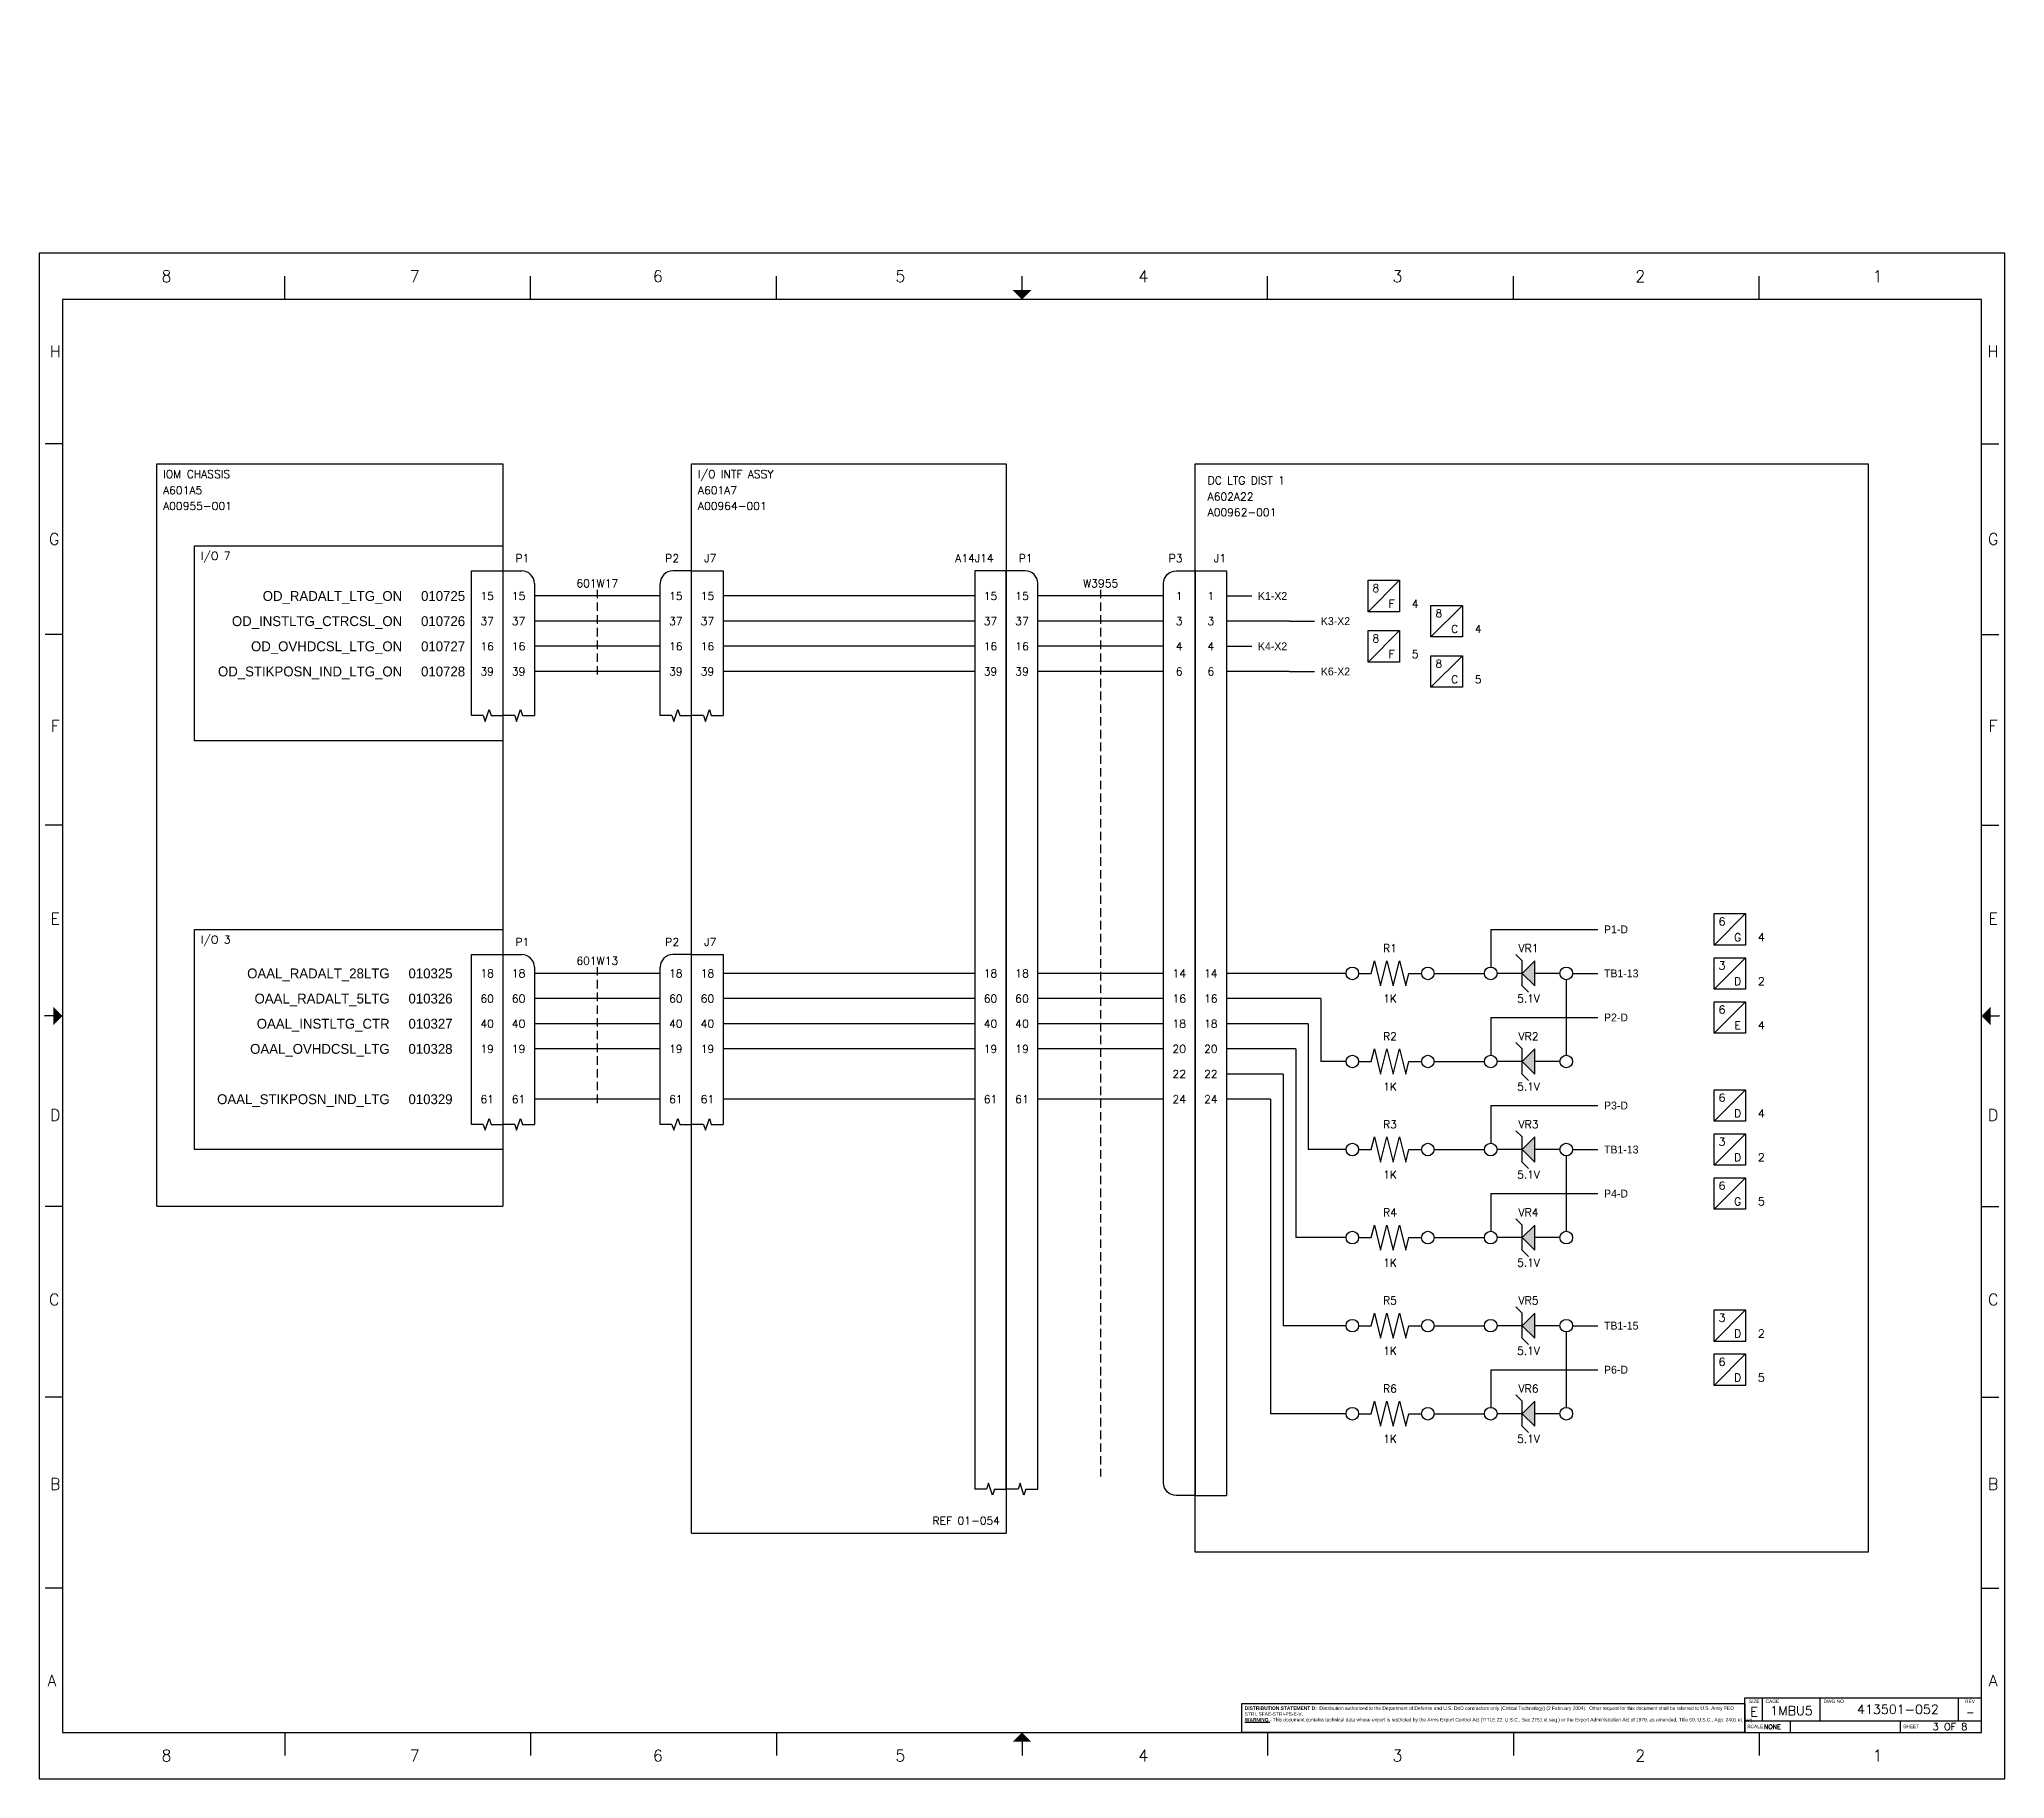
# Paper-space layout 'Sheet3' of a CAD drawing. Extents: x 0 to 42.5, y 0 to 37.6.
# The model-space entities are those that its viewports show. They can reach past a viewport. Long polylines and large blocks are cut down to what shows.
import ezdxf
from ezdxf.enums import TextEntityAlignment as Align

# ---------------------------------------------------------------- set-up
doc = ezdxf.new("R2010")
doc.units = 0
doc.header["$MEASUREMENT"] = 0
doc.linetypes.add('DASHED2', pattern=[0.375, 0.25, -0.125])
doc.linetypes.add('DGN5', pattern=[0.257567, 0.085856, -0.171711])
doc.layers.get('0').update_dxf_attribs({"linetype": 'CONTINUOUS'})
doc.layers.add('DIMENSION', color=5, linetype='CONTINUOUS')
doc.layers.add('TITLE', color=6, linetype='CONTINUOUS')
doc.layers.add('ViewPort', color=2, linetype='CONTINUOUS', plot=False)
doc.layers.get('ViewPort').off()
doc.styles.add('ADESK1', font='romans')
doc.styles.add('dgn050', font='dgn050.shx')
doc.styles.add('SCHEMATIC', font='romans.shx', dxfattribs={"height": 0.125})
doc.styles.add('Title2', font='arial.ttf', dxfattribs={"height": 0.075})

# ---------------------------------------------------------------- blocks, each defined once
blk = doc.blocks.new('TITLE_SHEET_2')
at = {"style": 'SCHEMATIC'}
for tag, height, p in [('DRAWING_NO', 0.2, (-1.808, 0.5)), ('REV', 0.156, (-0.245, 0.438)), ('SHEET', 0.156, (-0.683, 0.125))]:
    blk.add_attdef(tag, text='', height=height, dxfattribs=at).set_placement(p, align=Align.MIDDLE_CENTER)
at = {"color": 7, "style": 'ADESK1'}
blk.add_attdef('SCALE', (-4.707, 0.073), '', height=0.1, dxfattribs=at)
blk = doc.blocks.new('_SOFASTe_ANSI_E_SHT2')
at = {"layer": 'TITLE'}
for p, q in [((42.5, 33), (0, 33)), ((0, 33), (0, 0)), ((42.5, 0), (42.5, 33)), ((5.312, 32), (5.312, 32.5)), ((10.625, 32), (10.625, 32.5)), ((15.938, 32), (15.938, 32.5)), ((21.25, 32), (21.25, 32.5)), ((26.562, 32), (26.562, 32.5)), ((31.875, 32), (31.875, 32.5)), ((37.188, 32), (37.188, 32.5)), ((42.5, 32), (42.5, 32.5)), ((42, 32), (0.5, 32)), ((0.5, 32), (0.5, 1)), ((42, 1), (42, 32)), ((0.5, 28.875), (0.125, 28.875)), ((42, 28.875), (42.375, 28.875)), ((0.5, 24.75), (0.125, 24.75)), ((42, 24.75), (42.375, 24.75)), ((0.5, 20.625), (0.125, 20.625)), ((42, 20.625), (42.375, 20.625)), ((0.5, 16.5), (0.125, 16.5)), ((42, 16.5), (42.375, 16.5)), ((0.5, 12.375), (0.125, 12.375)), ((42, 12.375), (42.375, 12.375)), ((0.5, 8.25), (0.125, 8.25)), ((42, 8.25), (42.375, 8.25)), ((0.5, 4.125), (0.125, 4.125)), ((42, 4.125), (42.375, 4.125)), ((36.881, 1.001), (36.881, 1.75)), ((36.882, 1.752), (42, 1.75)), ((37.26, 1.25), (37.26, 1.75)), ((38.51, 1.25), (38.51, 1.75)), ((41.5, 1.25), (41.5, 1.75)), ((0.5, 1), (42, 1)), ((5.312, 1), (5.312, 0.5)), ((10.625, 1), (10.625, 0.5)), ((15.938, 1), (15.938, 0.5)), ((21.25, 1), (21.25, 0.5)), ((26.562, 1), (26.562, 0.5)), ((31.875, 1), (31.875, 0.5)), ((36.88, 1.25), (42, 1.25)), ((37.188, 1), (37.188, 0.5)), ((37.87, 1), (37.87, 1.25)), ((40.25, 1), (40.25, 1.25)), ((42.5, 0.5), (42.5, 1)), ((0, 0), (42.5, 0))]:
    blk.add_line(p, q, dxfattribs=at)
at = {"layer": 'TITLE', "const_width": 0.02}
for points in [[(21.25, 32.4), (21.25, 32.2)], [(0.1, 16.5), (0.3, 16.5)], [(42.4, 16.5), (42.2, 16.5)], [(21.25, 0.6), (21.25, 0.8)], [(21.25, 0.6), (21.25, 0.8)]]:
    blk.add_lwpolyline(points, dxfattribs=at)
at = {"layer": 'TITLE'}
blk.add_lwpolyline([(26.006, 1.626), (36.881, 1.626), (36.881, 1.001), (26.006, 1.001)], close=True, dxfattribs=at)
for points in [[(21.05, 32.2), (21.45, 32.2), (21.25, 32)], [(0.3, 16.3), (0.3, 16.7), (0.5, 16.5)], [(42.2, 16.3), (42.2, 16.7), (42, 16.5)], [(21.05, 0.8), (21.45, 0.8), (21.25, 1)]]:
    blk.add_solid(points, dxfattribs=at)
at = {"layer": 'TITLE', "style": 'ADESK1'}
for s, p in [('8', (2.75, 32.5)), ('7', (8.119, 32.5)), ('6', (13.375, 32.5)), ('5', (18.619, 32.5)), ('4', (23.875, 32.5)), ('3', (29.369, 32.5)), ('2', (34.619, 32.5)), ('1', (39.75, 32.5)), ('H', (0.345, 30.875)), ('H', (42.25, 30.875)), ('G', (0.321, 26.814)), ('G', (42.25, 26.814)), ('F', (0.345, 22.771)), ('F', (42.25, 22.771)), ('E', (0.345, 18.601)), ('E', (42.25, 18.601)), ('D', (0.345, 14.356)), ('D', (42.25, 14.356)), ('C', (0.321, 10.366)), ('C', (42.25, 10.366)), ('B', (0.345, 6.375)), ('B', (42.25, 6.375)), ('A', (0.274, 2.125)), ('A', (42.25, 2.125)), ('8', (2.75, 0.5)), ('7', (8.119, 0.5)), ('6', (13.375, 0.5)), ('5', (18.619, 0.5)), ('4', (23.875, 0.5)), ('3', (29.369, 0.5)), ('2', (34.619, 0.5)), ('1', (39.75, 0.5))]:
    blk.add_text(s, height=0.25, dxfattribs=at).set_placement(p, align=Align.MIDDLE_CENTER)
at = {"layer": 'TITLE', "style": 'Title2'}
for s, p in [('SIZE', (36.968, 1.636)), ('CAGE', (37.329, 1.636)), ('DWG NO.', (38.581, 1.636)), ('REV', (41.641, 1.636)), ('SCALE', (36.932, 1.093)), ('SHEET', (40.303, 1.093))]:
    blk.add_text(s, height=0.075, dxfattribs=at).set_placement(p)
at = {"layer": 'TITLE', "insert": (26.068, 1.563), "char_height": 0.075, "attachment_point": 1, "style": 'Title2'}
blk.add_mtext_dynamic_manual_height_columns('{\\fArial|b1|i0|c0|p34;DISTRIBUTION STATEMENT D: } Distribution authorized to the Department of Defense and U.S. DoD contractors only (Critical Technology) (2 February 2004).  Other request for this document shall be referred to U.S. Army PEO STRI, SFAE-STRI-PS-E-V.{\\fArial|b1|i0|c0|p34;\\P\\LWARNING} - This document contains technical data whose export is restricted by the Arms Export Control Act (TITLE 22, U.S.C., Sec 2751 et seq.) or the Export Administration Act of 1979, as amended, Title 50, U.S.C., App. 2401 et. seq.  ', width=10.75, gutter_width=0.375, heights=[0], dxfattribs=at)
at = {"layer": 'TITLE', "char_height": 0.2, "attachment_point": 1, "style": 'ADESK1'}
for s, insert, width in [('E', (37, 1.546), 0.1749), ('1MBU5', (37.431, 1.572), 0.5988)]:
    blk.add_mtext(s, dxfattribs=dict(at, insert=insert, width=width))
blk = doc.blocks.new('A$C54324138')
at = {"linetype": 'ByBlock'}
for p, q in [((-0.8125, 0), (-1, 0)), ((-0.8125, 0), (-0.78125, -0.09375)), ((-0.78125, -0.09375), (-0.71875, 0.09375)), ((-0.71875, 0.09375), (-0.6875, 0)), ((-0.6875, 0), (-0.5, 0)), ((-0.3125, 0), (-0.5, 0)), ((-0.3125, 0), (-0.28125, -0.09375)), ((-0.28125, -0.09375), (-0.21875, 0.09375)), ((-0.21875, 0.09375), (-0.1875, 0)), ((-0.1875, 0), (0, 0))]:
    blk.add_line(p, q, dxfattribs=at)
blk = doc.blocks.new('DEST_TO')
for p, q in [((0, 0), (0.4, 0)), ((2.25, -0.25), (2.75, 0.25))]:
    blk.add_line(p, q)
blk.add_lwpolyline([(2.25, 0.25), (2.75, 0.25), (2.75, -0.25), (2.25, -0.25)], close=True)
blk.add_attdef('CONTACT_REFDES', text='', height=0.125).set_placement((0.5, 0), align=Align.MIDDLE_LEFT)
at = {"style": 'SCHEMATIC'}
for p in [(2.375, 0.125), (2.625, -0.125)]:
    blk.add_attdef('X', text='', height=0.125, dxfattribs=at).set_placement(p, align=Align.MIDDLE)
for tag, p in [('DWG_TITLE', (3.3, 0)), ('DWG_#', (3.3, -0.2))]:
    blk.add_attdef(tag, p, '', height=0.125)
blk.add_attdef('X', text='', height=0.125, dxfattribs=at).set_placement((3, -0.125), align=Align.MIDDLE_CENTER)
blk = doc.blocks.new('A$C443226F3')
for p, q in [((0.2, 0), (0.4, 0)), ((0.4, 0), (0.45, 0.2)), ((0.45, 0.2), (0.55, -0.2)), ((0.55, -0.2), (0.65, 0.2)), ((0.65, 0.2), (0.75, -0.2)), ((0.75, -0.2), (0.85, 0.2)), ((0.85, 0.2), (0.95, -0.2)), ((0.95, -0.2), (1, 0)), ((1, 0), (1.2, 0))]:
    blk.add_line(p, q)
for centre in [(0.1, 0), (1.3, 0)]:
    blk.add_circle(centre, 0.1)
blk = doc.blocks.new('A$C35E0747A')
blk.add_hatch(color=256).paths.add_polyline_path([(0.2, 0.6), (0, 0.8), (-0.2, 0.6)])
for p, q in [((0, 0.8), (0, 1.2)), ((-0.2, 0.8), (-0.3, 0.7)), ((-0.2, 0.8), (0.2, 0.8)), ((0.2, 0.8), (0.3, 0.9)), ((0, 0.2), (0, 0.6))]:
    blk.add_line(p, q)
blk.add_lwpolyline([(0.2, 0.6), (0, 0.8), (-0.2, 0.6)], close=True)
for centre in [(0, 1.3), (0, 0.1)]:
    blk.add_circle(centre, 0.1)

msp = doc.modelspace()

# ---------------------------------------------------------------- linework, layer by layer
for p, q in [((32, 18.1), (37.5, 18.1)), ((32, 6.3), (32, 18.1)), ((37.5, 18.1), (37.5, 6.3)), ((40.5, 18.1), (45.5, 18.1)), ((40.5, 1.1), (40.5, 18.1)), ((45.5, 18.1), (45.5, 1.1)), ((37, 16.4), (37.5, 16.4)), ((37, 14.1), (37, 16.4)), ((37.5, 16.4), (37.8, 16.4)), ((40.5, 16.4), (40.2, 16.4)), ((45.8, 16.4), (45.5, 16.4)), ((45.5, 16.4), (45.5, 1.8)), ((38, 16.2), (38, 14.1)), ((40, 16), (38, 16)), ((40, 14.1), (40, 16.2)), ((45, 16), (41, 16)), ((46, 1.8), (46, 16.2)), ((48, 16), (46, 16)), ((40, 15.6), (38, 15.6)), ((45, 15.6), (41, 15.6)), ((48, 15.6), (46, 15.6)), ((50, 15.6), (49, 15.6)), ((40, 15.2), (38, 15.2)), ((45, 15.2), (41, 15.2)), ((48, 15.2), (46, 15.2)), ((40, 14.8), (38, 14.8)), ((45, 14.8), (41, 14.8)), ((48, 14.8), (46, 14.8)), ((50, 14.8), (49, 14.8)), ((53.2, 10.7), (53.2, 10.1)), ((53.2, 10.7), (54.5, 10.7)), ((37, 10.3), (37.5, 10.3)), ((37, 7.6), (37, 10.3)), ((37.5, 10.3), (37.8, 10.3)), ((38, 10.1), (38, 7.6)), ((40, 10), (38, 10)), ((40, 7.6), (40, 10.1)), ((40.5, 10.3), (40.2, 10.3)), ((45, 10), (41, 10)), ((48, 10), (46, 10)), ((50.9, 10), (49, 10)), ((50.2, 10), (49, 10)), ((52.3, 10), (53.1, 10)), ((54.4, 9.9), (54.4, 8.7)), ((40, 9.6), (38, 9.6)), ((45, 9.6), (41, 9.6)), ((48, 9.6), (46, 9.6)), ((50.5, 9.6), (49, 9.6)), ((50.5, 9.6), (50.5, 8.6)), ((40, 9.2), (38, 9.2)), ((45, 9.2), (41, 9.2)), ((48, 9.2), (46, 9.2)), ((50.3, 9.2), (49, 9.2)), ((50.3, 9.2), (50.3, 7.2)), ((53.2, 9.3), (53.2, 8.7)), ((53.2, 9.3), (54.5, 9.3)), ((40, 8.8), (38, 8.8)), ((45, 8.8), (41, 8.8)), ((48, 8.8), (46, 8.8)), ((50.1, 8.8), (49, 8.8)), ((50.1, 8.8), (50.1, 5.8)), ((50.9, 8.6), (50.5, 8.6)), ((52.3, 8.6), (53.1, 8.6)), ((49.9, 8.4), (49, 8.4)), ((49.9, 8.4), (49.9, 4.4)), ((40, 8), (38, 8)), ((45, 8), (41, 8)), ((48, 8), (46, 8)), ((49.7, 8), (49, 8)), ((49.7, 8), (49.7, 3)), ((53.2, 7.9), (53.2, 7.3)), ((53.2, 7.9), (54.5, 7.9)), ((50.9, 7.2), (50.3, 7.2)), ((52.3, 7.2), (53.1, 7.2)), ((54.4, 7.1), (54.4, 5.9)), ((32, 6.3), (34.5, 6.3)), ((32, 6.3), (37.5, 6.3)), ((53.2, 6.5), (53.2, 5.9)), ((53.2, 6.5), (54.5, 6.5)), ((50.9, 5.8), (50.1, 5.8)), ((52.3, 5.8), (53.1, 5.8)), ((50.9, 4.4), (49.9, 4.4)), ((52.3, 4.4), (53.1, 4.4)), ((54.4, 4.3), (54.4, 3.1)), ((53.2, 3.7), (53.2, 3.1)), ((53.2, 3.7), (54.5, 3.7)), ((50.9, 3), (49.7, 3)), ((52.3, 3), (53.1, 3)), ((48.5, 1.7), (49, 1.7)), ((40.5, 1.1), (42.4, 1.1)), ((40.5, 1.1), (45.5, 1.1))]:
    msp.add_line(p, q)
at = {"linetype": 'DASHED2'}
for p, q in [((39, 16.1), (39, 14.7)), ((47, 16.1), (47, 2)), ((39, 10.1), (39, 7.9))]:
    msp.add_line(p, q, dxfattribs=at)
at = {"linetype": 'ByBlock'}
for p, q in [((40.187, 14.1), (40, 14.1)), ((40.187, 14.1), (40.219, 14.006)), ((40.219, 14.006), (40.281, 14.194)), ((40.281, 14.194), (40.312, 14.1)), ((40.312, 14.1), (40.5, 14.1)), ((40.687, 14.1), (40.5, 14.1)), ((40.687, 14.1), (40.719, 14.006)), ((40.719, 14.006), (40.781, 14.194)), ((40.781, 14.194), (40.812, 14.1)), ((40.812, 14.1), (41, 14.1)), ((40.187, 7.6), (40, 7.6)), ((40.187, 7.6), (40.219, 7.506)), ((40.219, 7.506), (40.281, 7.694)), ((40.281, 7.694), (40.312, 7.6)), ((40.312, 7.6), (40.5, 7.6)), ((40.687, 7.6), (40.5, 7.6)), ((40.687, 7.6), (40.719, 7.506)), ((40.719, 7.506), (40.781, 7.694)), ((40.781, 7.694), (40.812, 7.6)), ((40.812, 7.6), (41, 7.6)), ((45.219, 1.894), (45.188, 1.8)), ((45.281, 1.706), (45.219, 1.894)), ((45.719, 1.894), (45.688, 1.8)), ((45.781, 1.706), (45.719, 1.894)), ((45.188, 1.8), (45, 1.8)), ((45.313, 1.8), (45.281, 1.706)), ((45.313, 1.8), (45.5, 1.8)), ((45.688, 1.8), (45.5, 1.8)), ((45.813, 1.8), (45.781, 1.706)), ((45.813, 1.8), (46, 1.8))]:
    msp.add_line(p, q, dxfattribs=at)
for points in [[(53.4, 0.8), (48.5, 0.8), (48.5, 18.1), (59.2, 18.1), (59.2, 0.8), (53.4, 0.8)], [(34.5, 13.7), (32.6, 13.7), (32.6, 16.8), (37.5, 16.8), (37.5, 13.7), (34.5, 13.7)], [(40.5, 14.1), (40.5, 16.4), (41, 16.4), (41, 14.1)], [(45.5, 1.8), (45.5, 16.4), (45, 16.4), (45, 1.8)], [(48.5, 1.7), (48.5, 16.4), (49, 16.4), (49, 1.7)], [(34.5, 7.2), (32.6, 7.2), (32.6, 10.7), (37.5, 10.7), (37.5, 7.2), (34.5, 7.2)], [(40.5, 7.6), (40.5, 10.3), (41, 10.3), (41, 7.6)]]:
    msp.add_lwpolyline(points)
msp.add_lwpolyline([(48.2, 16.4), (48.5, 16.4), (48.5, 1.7), (48.2, 1.7, -0.414214), (48, 1.9), (48, 16.2, -0.414214)], format="xyb", close=True)
for centre, start, end in [((37.8, 16.2), 0, 90), ((40.2, 16.2), 90, 180), ((40.2, 16.2), 90, 180), ((45.8, 16.2), 0, 90), ((37.8, 10.1), 0, 90), ((40.2, 10.1), 90, 180), ((40.2, 10.1), 90, 180)]:
    msp.add_arc(centre, 0.2, start, end)

# ---------------------------------------------------------------- block references
ref = msp.add_blockref('DEST_TO', (49, 16))
ref.add_attrib('X', 'F', dxfattribs={"height": 0.125, "style": 'SCHEMATIC'}).set_placement((51.625, 15.875), align=Align.MIDDLE)
ref.add_attrib('X', '8', dxfattribs={"height": 0.125, "style": 'SCHEMATIC'}).set_placement((51.375, 16.125), align=Align.MIDDLE)
ref.add_attrib('X', '4', dxfattribs={"height": 0.125, "style": 'SCHEMATIC'}).set_placement((52, 15.875), align=Align.MIDDLE_CENTER)
ref.add_attrib('CONTACT_REFDES', 'K1-X2', dxfattribs={"height": 0.125}).set_placement((49.5, 16), align=Align.MIDDLE_LEFT)
ref = msp.add_blockref('DEST_TO', (50, 15.6))
ref.add_attrib('X', 'C', dxfattribs={"height": 0.125, "style": 'SCHEMATIC'}).set_placement((52.625, 15.475), align=Align.MIDDLE)
ref.add_attrib('X', '8', dxfattribs={"height": 0.125, "style": 'SCHEMATIC'}).set_placement((52.375, 15.725), align=Align.MIDDLE)
ref.add_attrib('X', '4', dxfattribs={"height": 0.125, "style": 'SCHEMATIC'}).set_placement((53, 15.475), align=Align.MIDDLE_CENTER)
ref.add_attrib('CONTACT_REFDES', 'K3-X2', dxfattribs={"height": 0.125}).set_placement((50.5, 15.6), align=Align.MIDDLE_LEFT)
ref = msp.add_blockref('DEST_TO', (49, 15.2))
ref.add_attrib('X', 'F', dxfattribs={"height": 0.125, "style": 'SCHEMATIC'}).set_placement((51.625, 15.075), align=Align.MIDDLE)
ref.add_attrib('X', '8', dxfattribs={"height": 0.125, "style": 'SCHEMATIC'}).set_placement((51.375, 15.325), align=Align.MIDDLE)
ref.add_attrib('X', '5', dxfattribs={"height": 0.125, "style": 'SCHEMATIC'}).set_placement((52, 15.075), align=Align.MIDDLE_CENTER)
ref.add_attrib('CONTACT_REFDES', 'K4-X2', dxfattribs={"height": 0.125}).set_placement((49.5, 15.2), align=Align.MIDDLE_LEFT)
ref = msp.add_blockref('DEST_TO', (50, 14.8))
ref.add_attrib('X', 'C', dxfattribs={"height": 0.125, "style": 'SCHEMATIC'}).set_placement((52.625, 14.675), align=Align.MIDDLE)
ref.add_attrib('X', '8', dxfattribs={"height": 0.125, "style": 'SCHEMATIC'}).set_placement((52.375, 14.925), align=Align.MIDDLE)
ref.add_attrib('X', '5', dxfattribs={"height": 0.125, "style": 'SCHEMATIC'}).set_placement((53, 14.675), align=Align.MIDDLE_CENTER)
ref.add_attrib('CONTACT_REFDES', 'K6-X2', dxfattribs={"height": 0.125}).set_placement((50.5, 14.8), align=Align.MIDDLE_LEFT)
for name, p in [('A$C54324138', (38, 14.1)), ('A$C443226F3', (50.9, 10)), ('A$C443226F3', (50.9, 8.6)), ('A$C54324138', (38, 7.6)), ('A$C443226F3', (50.9, 7.2)), ('A$C443226F3', (50.9, 5.8)), ('A$C443226F3', (50.9, 4.4)), ('A$C443226F3', (50.9, 3))]:
    msp.add_blockref(name, p)
ref = msp.add_blockref('DEST_TO', (54.5, 10.7))
ref.add_attrib('X', 'G', dxfattribs={"height": 0.125, "style": 'SCHEMATIC'}).set_placement((57.125, 10.575), align=Align.MIDDLE)
ref.add_attrib('X', '6', dxfattribs={"height": 0.125, "style": 'SCHEMATIC'}).set_placement((56.875, 10.825), align=Align.MIDDLE)
ref.add_attrib('X', '4', dxfattribs={"height": 0.125, "style": 'SCHEMATIC'}).set_placement((57.5, 10.575), align=Align.MIDDLE_CENTER)
ref.add_attrib('CONTACT_REFDES', 'P1-D', dxfattribs={"height": 0.125}).set_placement((55, 10.7), align=Align.MIDDLE_LEFT)
at = {"rotation": 90}
for p in [(54.5, 10), (54.5, 8.6), (54.5, 7.2), (54.5, 5.8), (54.5, 4.4), (54.5, 3)]:
    msp.add_blockref('A$C35E0747A', p, dxfattribs=at)
ref = msp.add_blockref('DEST_TO', (54.5, 10))
ref.add_attrib('X', 'D', dxfattribs={"height": 0.125, "style": 'SCHEMATIC'}).set_placement((57.125, 9.875), align=Align.MIDDLE)
ref.add_attrib('X', '3', dxfattribs={"height": 0.125, "style": 'SCHEMATIC'}).set_placement((56.875, 10.125), align=Align.MIDDLE)
ref.add_attrib('X', '2', dxfattribs={"height": 0.125, "style": 'SCHEMATIC'}).set_placement((57.5, 9.875), align=Align.MIDDLE_CENTER)
ref.add_attrib('CONTACT_REFDES', 'TB1-13', dxfattribs={"height": 0.125}).set_placement((55, 10), align=Align.MIDDLE_LEFT)
ref = msp.add_blockref('DEST_TO', (54.5, 9.3))
ref.add_attrib('X', 'E', dxfattribs={"height": 0.125, "style": 'SCHEMATIC'}).set_placement((57.125, 9.175), align=Align.MIDDLE)
ref.add_attrib('X', '6', dxfattribs={"height": 0.125, "style": 'SCHEMATIC'}).set_placement((56.875, 9.425), align=Align.MIDDLE)
ref.add_attrib('X', '4', dxfattribs={"height": 0.125, "style": 'SCHEMATIC'}).set_placement((57.5, 9.175), align=Align.MIDDLE_CENTER)
ref.add_attrib('CONTACT_REFDES', 'P2-D', dxfattribs={"height": 0.125}).set_placement((55, 9.3), align=Align.MIDDLE_LEFT)
ref = msp.add_blockref('DEST_TO', (54.5, 7.9))
ref.add_attrib('X', 'D', dxfattribs={"height": 0.125, "style": 'SCHEMATIC'}).set_placement((57.125, 7.775), align=Align.MIDDLE)
ref.add_attrib('X', '6', dxfattribs={"height": 0.125, "style": 'SCHEMATIC'}).set_placement((56.875, 8.025), align=Align.MIDDLE)
ref.add_attrib('X', '4', dxfattribs={"height": 0.125, "style": 'SCHEMATIC'}).set_placement((57.5, 7.775), align=Align.MIDDLE_CENTER)
ref.add_attrib('CONTACT_REFDES', 'P3-D', dxfattribs={"height": 0.125}).set_placement((55, 7.9), align=Align.MIDDLE_LEFT)
ref = msp.add_blockref('DEST_TO', (54.5, 7.2))
ref.add_attrib('X', 'D', dxfattribs={"height": 0.125, "style": 'SCHEMATIC'}).set_placement((57.125, 7.075), align=Align.MIDDLE)
ref.add_attrib('X', '3', dxfattribs={"height": 0.125, "style": 'SCHEMATIC'}).set_placement((56.875, 7.325), align=Align.MIDDLE)
ref.add_attrib('X', '2', dxfattribs={"height": 0.125, "style": 'SCHEMATIC'}).set_placement((57.5, 7.075), align=Align.MIDDLE_CENTER)
ref.add_attrib('CONTACT_REFDES', 'TB1-13', dxfattribs={"height": 0.125}).set_placement((55, 7.2), align=Align.MIDDLE_LEFT)
ref = msp.add_blockref('DEST_TO', (54.5, 6.5))
ref.add_attrib('X', 'G', dxfattribs={"height": 0.125, "style": 'SCHEMATIC'}).set_placement((57.125, 6.375), align=Align.MIDDLE)
ref.add_attrib('X', '6', dxfattribs={"height": 0.125, "style": 'SCHEMATIC'}).set_placement((56.875, 6.625), align=Align.MIDDLE)
ref.add_attrib('X', '5', dxfattribs={"height": 0.125, "style": 'SCHEMATIC'}).set_placement((57.5, 6.375), align=Align.MIDDLE_CENTER)
ref.add_attrib('CONTACT_REFDES', 'P4-D', dxfattribs={"height": 0.125}).set_placement((55, 6.5), align=Align.MIDDLE_LEFT)
ref = msp.add_blockref('DEST_TO', (54.5, 4.4))
ref.add_attrib('X', 'D', dxfattribs={"height": 0.125, "style": 'SCHEMATIC'}).set_placement((57.125, 4.275), align=Align.MIDDLE)
ref.add_attrib('X', '3', dxfattribs={"height": 0.125, "style": 'SCHEMATIC'}).set_placement((56.875, 4.525), align=Align.MIDDLE)
ref.add_attrib('X', '2', dxfattribs={"height": 0.125, "style": 'SCHEMATIC'}).set_placement((57.5, 4.275), align=Align.MIDDLE_CENTER)
ref.add_attrib('CONTACT_REFDES', 'TB1-15', dxfattribs={"height": 0.125}).set_placement((55, 4.4), align=Align.MIDDLE_LEFT)
ref = msp.add_blockref('DEST_TO', (54.5, 3.7))
ref.add_attrib('X', 'D', dxfattribs={"height": 0.125, "style": 'SCHEMATIC'}).set_placement((57.125, 3.575), align=Align.MIDDLE)
ref.add_attrib('X', '6', dxfattribs={"height": 0.125, "style": 'SCHEMATIC'}).set_placement((56.875, 3.825), align=Align.MIDDLE)
ref.add_attrib('X', '5', dxfattribs={"height": 0.125, "style": 'SCHEMATIC'}).set_placement((57.5, 3.575), align=Align.MIDDLE_CENTER)
ref.add_attrib('CONTACT_REFDES', 'P6-D', dxfattribs={"height": 0.125}).set_placement((55, 3.7), align=Align.MIDDLE_LEFT)

# ---------------------------------------------------------------- texts
at = {"linetype": 'DGN5', "style": 'SCHEMATIC'}
for s, p in [('IOM CHASSIS', (32.1, 18)), ('I/O INTF ASSY', (40.6, 18)), ('DC LTG DIST 1', (48.7, 17.9)), ('A601A5', (32.1, 17.743)), ('A00955-001', (32.1, 17.493)), ('A601A7', (40.6, 17.743)), ('A00964-001', (40.6, 17.493)), ('A602A22', (48.7, 17.643)), ('A00962-001', (48.7, 17.393)), ('I/O 7', (32.7, 16.7)), ('I/O 3', (32.7, 10.6))]:
    msp.add_text(s, height=0.125, dxfattribs=at).set_placement(p, align=Align.TOP_LEFT)
at = {"style": 'SCHEMATIC'}
for s, p in [('P1', (37.7, 16.6)), ('J7', (40.7, 16.6)), ('P1', (45.7, 16.6)), ('J1', (48.8, 16.6)), ('P1', (37.7, 10.5)), ('J7', (40.7, 10.5))]:
    msp.add_text(s, height=0.125, dxfattribs=at).set_placement(p, align=Align.MIDDLE_LEFT)
for s, p in [('P2', (40.3, 16.6)), ('A14J14', (45.3, 16.6)), ('P3', (48.3, 16.6)), ('P2', (40.3, 10.5)), ('REF 01-054', (45.4, 1.3))]:
    msp.add_text(s, height=0.125, dxfattribs=at).set_placement(p, align=Align.MIDDLE_RIGHT)
for s, p in [('601W17', (39, 16.2)), ('W3955', (47, 16.2)), ('15', (37.25, 16)), ('15', (37.75, 16)), ('15', (40.25, 16)), ('15', (40.75, 16)), ('15', (45.25, 16)), ('15', (45.75, 16)), ('1', (48.25, 16)), ('1', (48.75, 16)), ('37', (37.25, 15.6)), ('37', (37.75, 15.6)), ('37', (40.25, 15.6)), ('37', (40.75, 15.6)), ('37', (45.25, 15.6)), ('37', (45.75, 15.6)), ('3', (48.25, 15.6)), ('3', (48.75, 15.6)), ('16', (37.25, 15.2)), ('16', (37.75, 15.2)), ('16', (40.25, 15.2)), ('16', (40.75, 15.2)), ('16', (45.25, 15.2)), ('16', (45.75, 15.2)), ('4', (48.25, 15.2)), ('4', (48.75, 15.2)), ('39', (37.25, 14.8)), ('39', (37.75, 14.8)), ('39', (40.25, 14.8)), ('39', (40.75, 14.8)), ('39', (45.25, 14.8)), ('39', (45.75, 14.8)), ('6', (48.25, 14.8)), ('6', (48.75, 14.8)), ('R1', (51.6, 10.4)), ('VR1', (53.8, 10.4)), ('18', (37.25, 10)), ('18', (37.75, 10)), ('601W13', (39, 10.2)), ('18', (40.25, 10)), ('18', (40.75, 10)), ('18', (45.25, 10)), ('18', (45.75, 10)), ('14', (48.25, 10)), ('14', (48.75, 10)), ('60', (37.25, 9.6)), ('60', (37.75, 9.6)), ('60', (40.25, 9.6)), ('60', (40.75, 9.6)), ('60', (45.25, 9.6)), ('60', (45.75, 9.6)), ('16', (48.25, 9.6)), ('16', (48.75, 9.6)), ('1K', (51.6, 9.6)), ('5.1V', (53.8, 9.6)), ('40', (37.25, 9.2)), ('40', (37.75, 9.2)), ('40', (40.25, 9.2)), ('40', (40.75, 9.2)), ('40', (45.25, 9.2)), ('40', (45.75, 9.2)), ('18', (48.25, 9.2)), ('18', (48.75, 9.2)), ('R2', (51.6, 9)), ('VR2', (53.8, 9)), ('19', (37.25, 8.8)), ('19', (37.75, 8.8)), ('19', (40.25, 8.8)), ('19', (40.75, 8.8)), ('19', (45.25, 8.8)), ('19', (45.75, 8.8)), ('20', (48.25, 8.8)), ('20', (48.75, 8.8)), ('22', (48.25, 8.4)), ('22', (48.75, 8.4)), ('1K', (51.6, 8.2)), ('5.1V', (53.8, 8.2)), ('61', (37.25, 8)), ('61', (37.75, 8)), ('61', (40.25, 8)), ('61', (40.75, 8)), ('61', (45.25, 8)), ('61', (45.75, 8)), ('24', (48.25, 8)), ('24', (48.75, 8)), ('R3', (51.6, 7.6)), ('VR3', (53.8, 7.6)), ('1K', (51.6, 6.8)), ('5.1V', (53.8, 6.8)), ('R4', (51.6, 6.2)), ('VR4', (53.8, 6.2)), ('1K', (51.6, 5.4)), ('5.1V', (53.8, 5.4)), ('R5', (51.6, 4.8)), ('VR5', (53.8, 4.8)), ('1K', (51.6, 4)), ('5.1V', (53.8, 4)), ('R6', (51.6, 3.4)), ('VR6', (53.8, 3.4)), ('1K', (51.6, 2.6)), ('5.1V', (53.8, 2.6))]:
    msp.add_text(s, height=0.125, dxfattribs=at).set_placement(p, align=Align.MIDDLE_CENTER)
at = {"linetype": 'Continuous', "style": 'dgn050'}
for s, p in [('OD_RADALT_LTG_ON', (35.9, 16)), ('010725', (36.9, 16)), ('OD_INSTLTG_CTRCSL_ON', (35.9, 15.6)), ('010726', (36.9, 15.6)), ('OD_OVHDCSL_LTG_ON', (35.9, 15.2)), ('010727', (36.9, 15.2)), ('OD_STIKPOSN_IND_LTG_ON', (35.9, 14.8)), ('010728', (36.9, 14.8)), ('OAAL_RADALT_28LTG', (35.7, 10)), ('010325', (36.7, 10)), ('OAAL_RADALT_5LTG', (35.7, 9.6)), ('010326', (36.7, 9.6)), ('OAAL_INSTLTG_CTR', (35.7, 9.2)), ('010327', (36.7, 9.2)), ('OAAL_OVHDCSL_LTG', (35.7, 8.8)), ('010328', (36.7, 8.8)), ('OAAL_STIKPOSN_IND_LTG', (35.7, 8)), ('010329', (36.7, 8))]:
    msp.add_text(s, height=0.157, dxfattribs=at).set_placement(p, align=Align.MIDDLE_RIGHT)

psp = doc.layouts.new('Sheet3')

# ---------------------------------------------------------------- block references
psp.add_blockref('TITLE_SHEET_2', (42, 1)).add_auto_attribs({'DRAWING_NO': '413501-052', 'REV': '-', 'SCALE': 'NONE', 'SHEET': '3 OF 8'})
at = {"layer": 'TITLE'}
psp.add_blockref('_SOFASTe_ANSI_E_SHT2', (0, 0), dxfattribs=at)

# ---------------------------------------------------------------- texts
at = {"color": 7, "insert": (7.535, 17.125), "char_height": 0.18, "attachment_point": 6}
psp.add_mtext('\\A1;', dxfattribs=at)
at = {"insert": (3.606, 14.347), "char_height": 0.18, "attachment_point": 4}
psp.add_mtext('\\A1;', dxfattribs=at)
at = {"layer": 'DIMENSION', "color": 7, "char_height": 0.18}
for insert, attachment_point in [((17.848, 37.625), 6), ((30.215, 31.125), 4), ((18.285, 24.688), 6), ((16.473, 18.25), 6)]:
    psp.add_mtext('\\A1;', dxfattribs=dict(at, insert=insert, attachment_point=attachment_point))

# ---------------------------------------------------------------- viewports
at = {"layer": 'ViewPort', "view_target_point": (-108, 0)}
psp.add_viewport(center=(21.25, 16.875), size=(41.5, 30.25), view_center_point=(153.75, 9.6), view_height=22.23193, dxfattribs=at)

doc.saveas('drawing.dxf')
